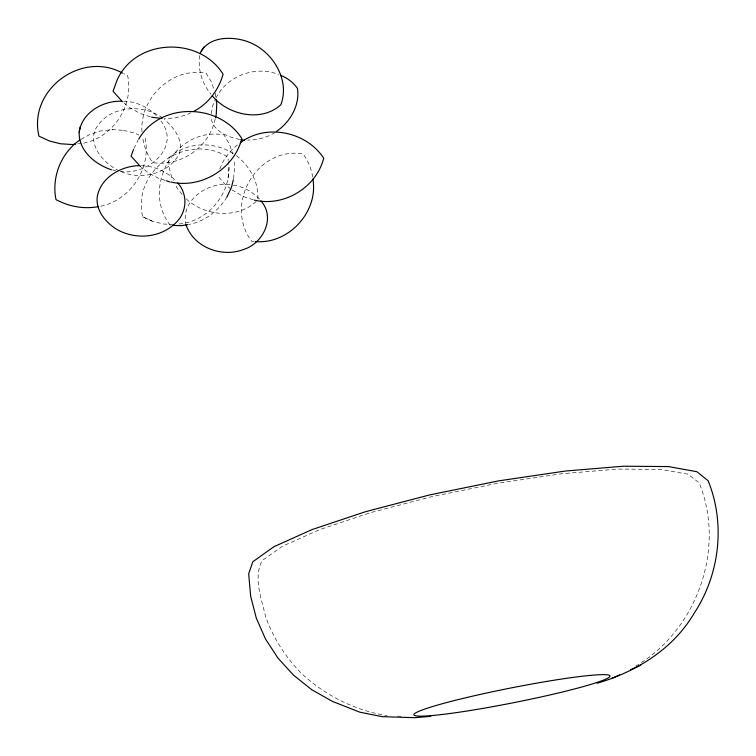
<?xml version="1.0" encoding="UTF-8"?>
<svg xmlns="http://www.w3.org/2000/svg" width="756" height="756" viewBox="0 0 756 756"><rect width="100%" height="100%" fill="white"/><g stroke="black" fill="none" stroke-linecap="round" stroke-linejoin="round"><path stroke-width="0.57" stroke-dasharray="3.78 2.83" d="M141.967 131.752C139.662 97.826 172.198 66.632 206.152 73.237L211.34 81.931L214.146 89.983M199.754 55.557C197.571 69.259 202.136 83.576 210.924 94.15M178.955 224.003C206.813 221.716 229.37 195.795 228.964 168.03L228.406 161.784M229.002 167.567L227.943 178.841M211.368 113.646L212.616 105.925L215.469 99.13M233.595 178.718L234.653 165.687L233.717 159.185M215.186 118.815C209.714 146.768 180.826 167.085 152.636 162.606C147.59 154.971 143.602 146.371 142.742 137.176M133.869 148.478L138.093 140.21M219.788 169.013C223.37 159.223 229.985 150.378 238.395 144.216M215.876 98.157C226.819 75.997 255.632 65.12 278.444 74.523M226.885 197.089C218.522 210.763 204.819 221.593 188.858 224.428M256.152 201.502C236.212 219.779 202.608 216.036 184.398 197.08M635.711 666.121C696.758 630.419 726.176 548.714 699.139 482.8L687.998 474.201L660.508 469.372L617.482 469.098L561.661 473.766L497.76 483.216L431.912 496.616L370.591 512.644L319.505 529.682L282.678 546.125L262.096 560.621C253.062 578.283 261.595 598.506 265.526 616.48C273.275 637.998 285.683 657.522 301.814 673.728C325.373 695.596 355.263 710.64 387.081 715.601M80.901 139.416L89.832 134.483L100.661 130.977L112.691 129.616M275.071 132.489C266.896 137.677 257.333 140.191 247.675 140.058M191.041 112.644L185.863 115.101L174.712 117.974L164.298 118.607M100.831 206.237C130.854 199.924 151.54 167.974 145.076 137.998L143.045 137.034M83.614 143.139C113.523 137.138 134.086 105.339 127.603 75.591L123.549 73.597M77.962 143.848L81.355 143.423M123.483 101.257C136.241 101.323 148.601 107.39 157.333 116.566M254.214 241.533L251.88 241.476C223.587 204.715 256.709 146.163 303.165 153.884C307.994 161.047 311.907 169.146 312.691 177.858M141.448 165.762C154.611 165.866 167.246 171.914 176.299 181.336M123.464 130.315L134.918 133.179L138.981 135.107M119.996 171.243C146.343 176.328 181.733 147.486 160.943 121.026M173.521 224.541L163.617 224.022L152.844 221.404L142.676 216.821C131.582 169.646 187.875 131.61 227.925 157.154L228.284 160.622M397.514 716.13L400.992 716.301M230.079 184.672C208.543 181.676 181.308 199.461 185.674 223.266M112.011 129.578L123.993 130.344M239.661 139.454C228.019 137.167 212.956 131.185 211.104 117.964M112.559 169.968L115.744 170.516M233.33 185.116C243.829 186.515 253.203 192.355 260.357 200.019M253.269 199.764L243.593 196.664L231.865 189.822M165.271 180.476L158.533 178.312L148.091 172.689L141.353 167.246M150.444 116.811L140.38 113.532L129.994 107.862L124.126 103.081M121.225 171.631C141.183 180.419 168.418 174.097 179.049 154.111C184.322 141.089 174.012 127.329 164.335 119.42M142.676 216.821L152.844 221.404M162.701 117.964C142.024 102.825 106.946 105.887 94.906 130.334C88.915 147.004 104.536 163.617 118.399 170.459M233.434 153.818C214.118 140.796 185.853 141.873 168.588 158.013L169.193 167.936L171.782 177.499L173.266 180.448M230.986 189.104L224.806 184.067L217.435 175.354M236.363 155.594C249.395 165.895 258.939 182.045 257.843 199.045M182.12 194.49L177.169 188.093L175.25 184.388M170.213 225.364C140.682 186.921 175.704 126.365 223.956 134.851L229.2 143.706L232.725 153.808M215.224 93.073L215.847 97.373"/><path stroke-width="1.13" d="M121.395 101.228C102.929 100.539 81.629 112.757 79.172 132.347C78.52 150.813 95.332 164.506 111.501 169.788M80.287 126.668L79.172 132.347M233.339 179.777L231.506 187.186L226.885 197.089M215.451 117.766L216.235 114.628L216.774 103.827L216.159 99.527M133.472 149.575L131.062 156.142L140.512 166.566M200.217 53.44C208.561 34.804 236.08 35.929 251.767 43.338C273.785 53.289 290.03 81.043 280.826 104.753C261.349 122.585 228.114 115.092 212.294 95.851M201.105 51.228L203.893 47.08M138.698 139.208C160.083 101.89 219.183 102.863 241.816 138.537C234.218 168.777 201.313 188.915 170.932 182.054M79.909 139.964C61 152.929 51.427 177.206 55.991 199.612C68.928 206.53 84.086 209.478 98.563 206.539M276.573 131.317C290.209 122.085 299.99 105.245 297.486 88.471C293.328 82.47 287.242 77.821 280.41 75.288M240.2 142.875C265.932 123.181 306.18 131.421 323.719 158.231C316.169 187.696 283.935 207.135 254.347 200.113M597.212 683.226C636.136 671.819 673.152 649.035 694.065 613.39C719.627 574.664 725.675 523.917 708.136 480.74L696.852 471.697L668.446 466.575L623.681 466.206L565.384 471.035L498.516 480.892L429.578 494.934L365.441 511.727L312.143 529.55L273.908 546.72L252.75 561.812L248.677 573.861L250.671 596.267L256.303 618.143L265.479 638.952L278.01 658.145L293.593 675.24L311.869 689.784L332.385 701.388L359.875 712.19L382.054 716.641L414.817 717.69L430.74 716.329M193.111 111.652C207.976 104.337 218.616 90.002 223.114 74.22C199.348 35.986 135.409 38.254 117.01 80.334L113.041 91.259L122.444 101.71M611.538 678.567L619.551 674.891M630.589 669.797L640.634 665.185M187.781 224.608L181.279 225.685L172.425 225.43M75.704 144.122L72.321 144.547L60.499 143.772L49.433 140.985L38.981 136.174C27.849 90.04 81.421 50.302 122.538 73.105M139.331 165.659C120.979 165.942 100.453 177.66 97.231 196.91C95.634 210.338 105.424 222.028 116.046 228.917C134.7 240.172 160.489 238.291 176.082 222.576C187.025 212.067 188.027 194.33 177.726 183.028M255.377 241.561C288.471 244.594 318.73 211.756 312.861 179.021M151.559 117.18L161.982 118.522M240.795 139.652L244.207 140.238M166.396 180.835L169.769 181.912M260.99 200.973C276.082 218.021 262.729 244.018 242.865 249.716C221.168 257.824 193.101 246.957 185.825 224.201M450.207 713.475A99.962 7.484 -11.2 0 0 608.608 677.65A99.962 7.484 -11.2 0 0 476.223 695.322A99.962 7.484 -11.2 0 0 450.207 713.475"/></g></svg>
